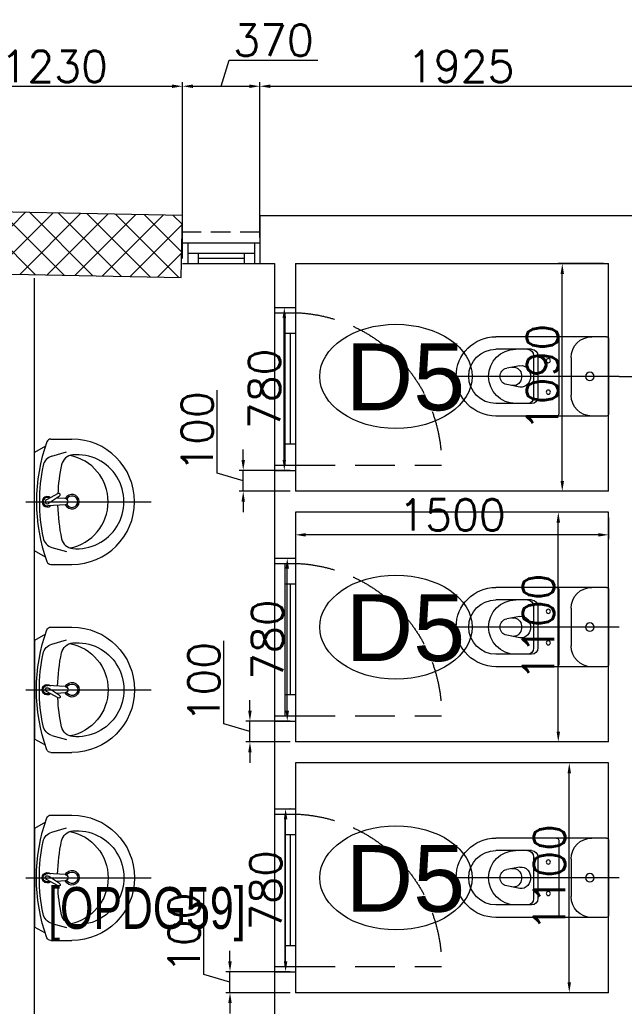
# Model space of a CAD drawing. Header units: millimetres. Extents: x -2143172 to 5255, y -610845 to 279739.
# Drawn here: x -1169064 to -1166169, y -576503 to -571781 of the extents above; entities that cross this region are included whole.
import ezdxf

# ---------------------------------------------------------------- set-up
doc = ezdxf.new("R2010")
doc.units = ezdxf.units.MM
doc.header["$LTSCALE"] = 30
doc.linetypes.add('HIDDEN', pattern=[9.525, 6.35, -3.175])
doc.linetypes.add('HIDDEN2', pattern=[0.1875, 0.125, -0.0625])
doc.layers.get('0').update_dxf_attribs({"lineweight": 5})
doc.layers.get('Defpoints').update_dxf_attribs({"lineweight": 5})
for name, color, linetype, lineweight in [('72_EGR_BASE_TEXT', 7, 'Continuous', 5), ('Al door tag', 4, 'Continuous', 5), ('Aluminum', 7, 'Continuous', 5), ('C-HYDR-CTCH', 6, 'Continuous', 5), ('dims.', 152, 'Continuous', 5), ('Hatch', 252, 'Continuous', 5), ('New Aluminium', 250, 'Continuous', 5), ('Proj', 7, 'HIDDEN2', 5), ('SANIT', 250, 'Continuous', 5), ('Structure', 20, 'Continuous', 5), ('Walls', 32, 'Continuous', 5)]:
    doc.layers.add(name, color=color, linetype=linetype, lineweight=lineweight)
doc.styles.add('SIMPLEX', font='SIMPLEX.shx', dxfattribs={"height": 150})
doc.styles.add('TTLB-A0-JeddahDP$0$swis721', font='swiss.ttf')
doc.styles.add('X3G_ENTITY_2587FB', font='swisscl.ttf', dxfattribs={"height": 200})
doc.dimstyles.new('Buk', dxfattribs={"dimtxt": 150, "dimasz": 50, "dimexe": 20, "dimexo": 25, "dimgap": 20, "dimtad": 1, "dimdec": 0, "dimrnd": 5, "dimdsep": 46, "dimtxsty": 'SIMPLEX', "dimcen": 0, "dimdle": 20, "dimclrd": 256, "dimclre": 256, "dimclrt": 256, "dimadec": 0, "dimazin": 0, "dimtfac": 0.0075, "dimtdec": 0, "dimtmove": 1, "dimatfit": 2, "dimldrblk": 'ARCHTICK', "dimfxl": 1, "dimtolj": 1, "dimtzin": 0, "dimlwd": -1, "dimlwe": -1, "dimarcsym": 0})

# ---------------------------------------------------------------- blocks, each defined once
blk = doc.blocks.new('WC manta')
at = {"layer": 'SANIT'}
for p, q in [((-0.12, 0.19), (0.41, 0.19)), ((-0.13, 0.18), (-0.13, -0.18)), ((0.109, 0.18), (0.109, -0.18)), ((0.209, 0.1), (0.209, -0.1)), ((0.229, 0.1), (0.229, -0.1)), ((0.239, 0.13), (0.41, 0.13)), ((0.05, 0.09), (0.05, -0.09)), ((0.2955, 0.051), (0.3581, 0.0393)), ((-0.18, 0), (0.65, 0)), ((0.2955, -0.051), (0.3581, -0.0393)), ((0.239, -0.13), (0.41, -0.13)), ((-0.12, -0.19), (0.41, -0.19))]:
    blk.add_line(p, q, dxfattribs=at)
for centre, radius in [((0.159, 0.0752), 0.01), ((-0.04, 0), 0.02), ((0.159, -0.0753), 0.01)]:
    blk.add_circle(centre, radius, dxfattribs=at)
for centre, radius, start, end in [((-0.12, 0.18), 0.01, 90, 180), ((-0.05, 0.09), 0.1, 0, 90), ((0.119, 0.18), 0.01, 90, 180), ((0.41, 0), 0.19, 270, 90), ((0.239, 0.1), 0.03, 90, 180), ((0.259, 0.1), 0.03, 90, 180), ((0.3147, 0), 0.13, 270, 90), ((0.41, 0), 0.13, 270, 90), ((0.2882, 0.0117), 0.04, 79.4289, 141.525), ((0.3029, 0), 0.0588, 141.525, 218.475), ((0.3454, 0), 0.0588, 166.4176, 193.5824), ((0.3271, 0.0044), 0.04, 79.4289, 166.4176), ((0.3507, 0), 0.04, 280.5711, 79.4289), ((0.2882, -0.0117), 0.04, 218.475, 280.5711), ((0.3271, -0.0044), 0.04, 193.5824, 280.5711), ((-0.05, -0.09), 0.1, 270, 0), ((0.239, -0.1), 0.03, 180, 270), ((0.259, -0.1), 0.03, 180, 270), ((-0.12, -0.18), 0.01, 180, 270), ((0.119, -0.18), 0.01, 180, 270)]:
    blk.add_arc(centre, radius, start, end, dxfattribs=at)
blk = doc.blocks.new('lav-manta 60')
at = {"layer": 'SANIT'}
for p, q in [((-0.2658, -0.0529), (-0.2358, 0)), ((-0.2358, 0), (0.2358, 0)), ((0, 0.04), (0, -0.56)), ((0.2658, -0.0529), (0.2358, 0)), ((-0.3, -0.0789), (-0.3, -0.18)), ((-0.2185, -0.0841), (-0.2383, -0.1537)), ((-0.015, -0.1473), (-0.0199, -0.064)), ((0.0274, -0.121), (-0.0078, -0.0673)), ((0.0389, -0.1142), (0.0087, -0.0575)), ((0.0191, -0.077), (0.0199, -0.064)), ((0.2185, -0.0841), (0.2383, -0.1537)), ((0.3, -0.0789), (0.3, -0.18)), ((0.015, -0.1473), (0.0174, -0.1057))]:
    blk.add_line(p, q, dxfattribs=at)
for centre, radius, start, end in [((0, -0.8557), 0.8457, 70.1771, 109.8229), ((-0.1608, -0.1006), 0.06, 101.8086, 164.0794), ((0, -0.8696), 0.8457, 78.1914, 101.8086), ((0, -0.0617), 0.025, 320.7474, 220.368), ((0, -0.0617), 0.02, 353.2671, 186.682), ((0.1608, -0.1006), 0.06, 15.9206, 78.1914), ((-0.28, -0.0789), 0.02, 109.8229, 180), ((0, -0.0617), 0.00966, 25.4127, 215.9577), ((0.28, -0.0789), 0.02, 0, 70.1771), ((-0.1645, -0.189), 0.06, 102.0883, 174.8142), ((0, -0.9572), 0.8457, 91.1572, 102.0883), ((0, -0.9572), 0.8457, 88.5486, 88.844), ((0.0332, -0.1176), 0.00666, 210.6852, 30.6852), ((0, -0.9572), 0.8457, 77.9117, 87.4274), ((0.1645, -0.189), 0.06, 5.1858, 77.9117), ((0, -0.18), 0.3, 180, 0), ((0, -0.2039), 0.2252, 174.8142, 5.1858), ((0, -0.1282), 0.2252, 190.6097, 349.3903), ((0, -0.18), 0.035, 115.3106, 64.6894), ((0, -0.18), 0.0275, 117.1496, 62.8504), ((0, -0.1473), 0.015, 180, 0)]:
    blk.add_arc(centre, radius, start, end, dxfattribs=at)
blk = doc.blocks.new('*D561')
at = {"layer": 'Defpoints', "color": 0, "transparency": 16777216}
for p in [(-1168057.1, -576338.1), (-1167744, -576338.1), (-1167744, -576438.1)]:
    blk.add_point(p, dxfattribs=at)
at = {"layer": 'dims.', "transparency": 16777216}
for p, q in [((-1168182.1, -576350.6), (-1168182.1, -575953.5)), ((-1168057.1, -576288.1), (-1168057.1, -576238.1)), ((-1168057.1, -576388.1), (-1168182.1, -576350.6)), ((-1168057.1, -576438.1), (-1168057.1, -576338.1)), ((-1168057.1, -576438.1), (-1168057.1, -576338.1)), ((-1168057.1, -576488.1), (-1168057.1, -576538.1))]:
    blk.add_line(p, q, dxfattribs=at)
at = {"layer": 'dims.', "linetype": 'Continuous', "transparency": 16777216}
for p, q in [((-1167769, -576338.1), (-1168077.1, -576338.1)), ((-1167769, -576438.1), (-1168077.1, -576438.1))]:
    blk.add_line(p, q, dxfattribs=at)
at = {"layer": 'dims.', "transparency": 16777216}
for points in [[(-1168065.5, -576288.1), (-1168048.8, -576288.1), (-1168057.1, -576338.1)], [(-1168065.5, -576488.1), (-1168048.8, -576488.1), (-1168057.1, -576438.1)]]:
    blk.add_solid(points, dxfattribs=at)
at = {"layer": 'dims.', "transparency": 16777216, "insert": (-1168277.1, -576152.1), "char_height": 150, "attachment_point": 5, "rotation": 90, "style": 'SIMPLEX'}
blk.add_mtext('\\A1;100', dxfattribs=at)
blk = doc.blocks.new('_ArchTick')
at = {"color": 0, "linetype": 'ByBlock', "const_width": 0.15}
blk.add_lwpolyline([(-0.5, -0.5), (0.5, 0.5)], dxfattribs=at)
blk = doc.blocks.new('*D562')
at = {"layer": 'Defpoints', "color": 0, "transparency": 16777216}
for p in [(-1167794, -575558.1), (-1167790.9, -575558.1), (-1167794, -576338.1)]:
    blk.add_point(p, dxfattribs=at)
at = {"layer": 'dims.', "linetype": 'Continuous', "transparency": 16777216}
for p, q in [((-1167769, -575558.1), (-1167770.9, -575558.1)), ((-1167769, -576338.1), (-1167770.9, -576338.1))]:
    blk.add_line(p, q, dxfattribs=at)
at = {"layer": 'dims.', "transparency": 16777216}
blk.add_line((-1167790.9, -576288.1), (-1167790.9, -575608.1), dxfattribs=at)
for points in [[(-1167799.3, -575608.1), (-1167782.6, -575608.1), (-1167790.9, -575558.1)], [(-1167799.3, -576288.1), (-1167782.6, -576288.1), (-1167790.9, -576338.1)]]:
    blk.add_solid(points, dxfattribs=at)
at = {"layer": 'dims.', "transparency": 16777216, "insert": (-1167885.9, -575948.1), "char_height": 150, "attachment_point": 5, "rotation": 90, "style": 'SIMPLEX'}
blk.add_mtext('\\A1;780', dxfattribs=at)
blk = doc.blocks.new('*D563')
at = {"layer": 'Defpoints', "color": 0, "transparency": 16777216}
for p in [(-1167961.7, -575138.1), (-1167744, -575138.1), (-1167744, -575238.1)]:
    blk.add_point(p, dxfattribs=at)
at = {"layer": 'dims.', "transparency": 16777216}
for p, q in [((-1168086.7, -575150.6), (-1168086.7, -574753.5)), ((-1167961.7, -575088.1), (-1167961.7, -575038.1)), ((-1167961.7, -575188.1), (-1168086.7, -575150.6)), ((-1167961.7, -575238.1), (-1167961.7, -575138.1)), ((-1167961.7, -575238.1), (-1167961.7, -575138.1)), ((-1167961.7, -575288.1), (-1167961.7, -575338.1))]:
    blk.add_line(p, q, dxfattribs=at)
at = {"layer": 'dims.', "linetype": 'Continuous', "transparency": 16777216}
for p, q in [((-1167769, -575138.1), (-1167981.7, -575138.1)), ((-1167769, -575238.1), (-1167981.7, -575238.1))]:
    blk.add_line(p, q, dxfattribs=at)
at = {"layer": 'dims.', "transparency": 16777216}
for points in [[(-1167970, -575088.1), (-1167953.4, -575088.1), (-1167961.7, -575138.1)], [(-1167970, -575288.1), (-1167953.4, -575288.1), (-1167961.7, -575238.1)]]:
    blk.add_solid(points, dxfattribs=at)
at = {"layer": 'dims.', "transparency": 16777216, "insert": (-1168181.7, -574952.1), "char_height": 150, "attachment_point": 5, "rotation": 90, "style": 'SIMPLEX'}
blk.add_mtext('\\A1;100', dxfattribs=at)
blk = doc.blocks.new('*D564')
at = {"layer": 'Defpoints', "color": 0, "transparency": 16777216}
for p in [(-1167844, -574358.1), (-1167782.9, -574358.1), (-1167844, -575138.1)]:
    blk.add_point(p, dxfattribs=at)
at = {"layer": 'dims.', "linetype": 'Continuous', "transparency": 16777216}
for p, q in [((-1167819, -574358.1), (-1167762.9, -574358.1)), ((-1167819, -575138.1), (-1167762.9, -575138.1))]:
    blk.add_line(p, q, dxfattribs=at)
at = {"layer": 'dims.', "transparency": 16777216}
blk.add_line((-1167782.9, -575088.1), (-1167782.9, -574408.1), dxfattribs=at)
for points in [[(-1167791.2, -574408.1), (-1167774.5, -574408.1), (-1167782.9, -574358.1)], [(-1167791.2, -575088.1), (-1167774.5, -575088.1), (-1167782.9, -575138.1)]]:
    blk.add_solid(points, dxfattribs=at)
at = {"layer": 'dims.', "transparency": 16777216, "insert": (-1167877.9, -574748.1), "char_height": 150, "attachment_point": 5, "rotation": 90, "style": 'SIMPLEX'}
blk.add_mtext('\\A1;780', dxfattribs=at)
blk = doc.blocks.new('*D565')
at = {"layer": 'Defpoints', "color": 0, "transparency": 16777216}
for p in [(-1167993.8, -573938.1), (-1167744, -573938.1), (-1167744, -574038.1)]:
    blk.add_point(p, dxfattribs=at)
at = {"layer": 'dims.', "transparency": 16777216}
for p, q in [((-1168118.8, -573950.6), (-1168118.8, -573553.5)), ((-1167993.8, -573888.1), (-1167993.8, -573838.1)), ((-1167993.8, -574038.1), (-1167993.8, -573938.1)), ((-1167993.8, -574038.1), (-1167993.8, -573938.1)), ((-1167993.8, -573988.1), (-1168118.8, -573950.6)), ((-1167993.8, -574088.1), (-1167993.8, -574138.1))]:
    blk.add_line(p, q, dxfattribs=at)
at = {"layer": 'dims.', "linetype": 'Continuous', "transparency": 16777216}
for p, q in [((-1167769, -573938.1), (-1168013.8, -573938.1)), ((-1167769, -574038.1), (-1168013.8, -574038.1))]:
    blk.add_line(p, q, dxfattribs=at)
at = {"layer": 'dims.', "transparency": 16777216}
for points in [[(-1168002.1, -573888.1), (-1167985.5, -573888.1), (-1167993.8, -573938.1)], [(-1168002.1, -574088.1), (-1167985.5, -574088.1), (-1167993.8, -574038.1)]]:
    blk.add_solid(points, dxfattribs=at)
at = {"layer": 'dims.', "transparency": 16777216, "insert": (-1168213.8, -573752.1), "char_height": 150, "attachment_point": 5, "rotation": 90, "style": 'SIMPLEX'}
blk.add_mtext('\\A1;100', dxfattribs=at)
blk = doc.blocks.new('*D566')
at = {"layer": 'Defpoints', "color": 0, "transparency": 16777216}
for p in [(-1167797, -573158.1), (-1167794, -573158.1), (-1167794, -573938.1)]:
    blk.add_point(p, dxfattribs=at)
at = {"layer": 'dims.', "linetype": 'Continuous', "transparency": 16777216}
for p, q in [((-1167819, -573158.1), (-1167817, -573158.1)), ((-1167819, -573938.1), (-1167817, -573938.1))]:
    blk.add_line(p, q, dxfattribs=at)
at = {"layer": 'dims.', "transparency": 16777216}
blk.add_line((-1167797, -573888.1), (-1167797, -573208.1), dxfattribs=at)
for points in [[(-1167805.3, -573208.1), (-1167788.6, -573208.1), (-1167797, -573158.1)], [(-1167805.3, -573888.1), (-1167788.6, -573888.1), (-1167797, -573938.1)]]:
    blk.add_solid(points, dxfattribs=at)
at = {"layer": 'dims.', "transparency": 16777216, "insert": (-1167892, -573548.1), "char_height": 150, "attachment_point": 5, "rotation": 90, "style": 'SIMPLEX'}
blk.add_mtext('\\A1;780', dxfattribs=at)
blk = doc.blocks.new('*D567')
at = {"layer": 'Defpoints', "color": 0, "transparency": 16777216}
for p in [(-1166432.4, -575338.1), (-1166244, -575338.1), (-1166244, -576438.1)]:
    blk.add_point(p, dxfattribs=at)
at = {"layer": 'dims.', "linetype": 'Continuous', "transparency": 16777216}
for p, q in [((-1166269, -575338.1), (-1166452.4, -575338.1)), ((-1166269, -576438.1), (-1166452.4, -576438.1))]:
    blk.add_line(p, q, dxfattribs=at)
at = {"layer": 'dims.', "transparency": 16777216}
blk.add_line((-1166432.4, -576388.1), (-1166432.4, -575388.1), dxfattribs=at)
for points in [[(-1166440.7, -575388.1), (-1166424.1, -575388.1), (-1166432.4, -575338.1)], [(-1166440.7, -576388.1), (-1166424.1, -576388.1), (-1166432.4, -576438.1)]]:
    blk.add_solid(points, dxfattribs=at)
at = {"layer": 'dims.', "transparency": 16777216, "insert": (-1166527.4, -575888.1), "char_height": 150, "attachment_point": 5, "rotation": 90, "style": 'SIMPLEX'}
blk.add_mtext('\\A1;1100', dxfattribs=at)
blk = doc.blocks.new('*D568')
at = {"layer": 'Defpoints', "color": 0, "transparency": 16777216}
for p in [(-1166485, -574138.1), (-1166244, -574138.1), (-1166244, -575238.1)]:
    blk.add_point(p, dxfattribs=at)
at = {"layer": 'dims.', "linetype": 'Continuous', "transparency": 16777216}
for p, q in [((-1166269, -574138.1), (-1166505, -574138.1)), ((-1166269, -575238.1), (-1166505, -575238.1))]:
    blk.add_line(p, q, dxfattribs=at)
at = {"layer": 'dims.', "transparency": 16777216}
blk.add_line((-1166485, -575188.1), (-1166485, -574188.1), dxfattribs=at)
for points in [[(-1166493.3, -574188.1), (-1166476.7, -574188.1), (-1166485, -574138.1)], [(-1166493.3, -575188.1), (-1166476.7, -575188.1), (-1166485, -575238.1)]]:
    blk.add_solid(points, dxfattribs=at)
at = {"layer": 'dims.', "transparency": 16777216, "insert": (-1166580, -574688.1), "char_height": 150, "attachment_point": 5, "rotation": 90, "style": 'SIMPLEX'}
blk.add_mtext('\\A1;1100', dxfattribs=at)
blk = doc.blocks.new('*D569')
at = {"layer": 'Defpoints', "color": 0, "transparency": 16777216}
for p in [(-1166466, -572948.1), (-1166244, -572948.1), (-1166244, -574038.1)]:
    blk.add_point(p, dxfattribs=at)
at = {"layer": 'dims.', "linetype": 'Continuous', "transparency": 16777216}
for p, q in [((-1166269, -572948.1), (-1166486, -572948.1)), ((-1166269, -574038.1), (-1166486, -574038.1))]:
    blk.add_line(p, q, dxfattribs=at)
at = {"layer": 'dims.', "transparency": 16777216}
blk.add_line((-1166466, -573988.1), (-1166466, -572998.1), dxfattribs=at)
for points in [[(-1166474.3, -572998.1), (-1166457.6, -572998.1), (-1166466, -572948.1)], [(-1166474.3, -573988.1), (-1166457.6, -573988.1), (-1166466, -574038.1)]]:
    blk.add_solid(points, dxfattribs=at)
at = {"layer": 'dims.', "transparency": 16777216, "insert": (-1166561, -573493.1), "char_height": 150, "attachment_point": 5, "rotation": 90, "style": 'SIMPLEX'}
blk.add_mtext('\\A1;1090', dxfattribs=at)
blk = doc.blocks.new('*D570')
at = {"layer": 'Defpoints', "color": 0, "transparency": 16777216}
for p in [(-1167744, -574138.1), (-1166244, -574138.1), (-1167744, -574246.5)]:
    blk.add_point(p, dxfattribs=at)
at = {"layer": 'dims.', "linetype": 'Continuous', "transparency": 16777216}
for p, q in [((-1167744, -574163.1), (-1167744, -574266.5)), ((-1166244, -574163.1), (-1166244, -574266.5))]:
    blk.add_line(p, q, dxfattribs=at)
at = {"layer": 'dims.', "transparency": 16777216}
blk.add_line((-1166294, -574246.5), (-1167694, -574246.5), dxfattribs=at)
for points in [[(-1167694, -574238.2), (-1167694, -574254.8), (-1167744, -574246.5)], [(-1166294, -574238.2), (-1166294, -574254.8), (-1166244, -574246.5)]]:
    blk.add_solid(points, dxfattribs=at)
at = {"layer": 'dims.', "transparency": 16777216, "insert": (-1166994, -574151.5), "char_height": 150, "attachment_point": 5, "style": 'SIMPLEX'}
blk.add_mtext('\\A1;1500', dxfattribs=at)
blk = doc.blocks.new('*D224')
at = {"layer": 'Defpoints', "color": 0, "transparency": 16777216}
for p in [(-1168284.3, -572099.3), (-1169512.6, -572848.1), (-1168284.3, -572948.1)]:
    blk.add_point(p, dxfattribs=at)
at = {"layer": 'dims.', "linetype": 'Continuous', "transparency": 16777216}
for p, q in [((-1169512.6, -572823.1), (-1169512.6, -572079.3)), ((-1168284.3, -572923.1), (-1168284.3, -572079.3))]:
    blk.add_line(p, q, dxfattribs=at)
at = {"layer": 'dims.', "transparency": 16777216}
blk.add_line((-1169462.6, -572099.3), (-1168334.3, -572099.3), dxfattribs=at)
for points in [[(-1169462.6, -572091), (-1169462.6, -572107.6), (-1169512.6, -572099.3)], [(-1168334.3, -572091), (-1168334.3, -572107.6), (-1168284.3, -572099.3)]]:
    blk.add_solid(points, dxfattribs=at)
at = {"layer": 'dims.', "transparency": 16777216, "insert": (-1168898.5, -572004.3), "char_height": 150, "attachment_point": 5, "style": 'SIMPLEX'}
blk.add_mtext('\\A1;1230', dxfattribs=at)
blk = doc.blocks.new('*D225')
at = {"layer": 'Defpoints', "color": 0, "transparency": 16777216}
for p in [(-1167914, -572099.3), (-1167914, -572848.1), (-1168284.3, -572948.1)]:
    blk.add_point(p, dxfattribs=at)
at = {"layer": 'dims.', "transparency": 16777216}
for p, q in [((-1168099.2, -572099.3), (-1168061.7, -571974.3)), ((-1168061.7, -571974.3), (-1167635.9, -571974.3)), ((-1168234.3, -572099.3), (-1167964, -572099.3))]:
    blk.add_line(p, q, dxfattribs=at)
at = {"layer": 'dims.', "linetype": 'Continuous', "transparency": 16777216}
for p, q in [((-1168284.3, -572923.1), (-1168284.3, -572079.3)), ((-1167914, -572823.1), (-1167914, -572079.3))]:
    blk.add_line(p, q, dxfattribs=at)
at = {"layer": 'dims.', "transparency": 16777216}
for points in [[(-1168234.3, -572091), (-1168234.3, -572107.6), (-1168284.3, -572099.3)], [(-1167964, -572091), (-1167964, -572107.6), (-1167914, -572099.3)]]:
    blk.add_solid(points, dxfattribs=at)
at = {"layer": 'dims.', "transparency": 16777216, "insert": (-1167848.8, -571879.3), "char_height": 150, "attachment_point": 5, "style": 'SIMPLEX'}
blk.add_mtext('\\A1;370', dxfattribs=at)
blk = doc.blocks.new('*D226')
at = {"layer": 'Defpoints', "color": 0, "transparency": 16777216}
for p in [(-1165990.5, -572099.3), (-1165990.5, -572718.1), (-1167914, -572848.1)]:
    blk.add_point(p, dxfattribs=at)
at = {"layer": 'dims.', "linetype": 'Continuous', "transparency": 16777216}
for p, q in [((-1167914, -572823.1), (-1167914, -572079.3)), ((-1165990.5, -572693.1), (-1165990.5, -572079.3))]:
    blk.add_line(p, q, dxfattribs=at)
at = {"layer": 'dims.', "transparency": 16777216}
blk.add_line((-1167864, -572099.3), (-1166040.5, -572099.3), dxfattribs=at)
for points in [[(-1167864, -572091), (-1167864, -572107.6), (-1167914, -572099.3)], [(-1166040.5, -572091), (-1166040.5, -572107.6), (-1165990.5, -572099.3)]]:
    blk.add_solid(points, dxfattribs=at)
at = {"layer": 'dims.', "transparency": 16777216, "insert": (-1166952.3, -572004.3), "char_height": 150, "attachment_point": 5, "style": 'SIMPLEX'}
blk.add_mtext('\\A1;1925', dxfattribs=at)
blk = doc.blocks.new('A$C47696aed')
at = {"layer": 'Hatch'}
h = blk.add_hatch(dxfattribs=at)
h.set_pattern_fill('ANSI37', color=256, scale=30)
h.paths.add_polyline_path([(50952.7, 21917.9), (50348.7, 21909.7), (50352.6, 21621.3), (50956.6, 21629.5)])
h.paths.add_polyline_path([(43791.9, 21910.1), (43208.4, 21904.7), (43188.5, 21613.3), (43772, 21618.7)])
h.paths.add_polyline_path([(29414.9, 21902.8), (28815.8, 21898.7), (28810.1, 21605.6), (29409.2, 21609.7)])
h.paths.add_polyline_path([(36600.2, 21904.9), (35999, 21897.4), (35990.7, 21611.8), (36591.9, 21619.3)])
h.paths.add_polyline_path([(22195.7, 21912), (21589.3, 21890.2), (21603.8, 21597.6), (22210.2, 21619.5)])
h.paths.add_polyline_path([(15459.1, 21901.7), (14237.2, 21925.6), (14230.7, 21629.5), (15452.7, 21605.5)])
h.paths.add_polyline_path([(15473.2, 14701.6), (14258.2, 14685.8), (14244.7, 14393.4), (15459.7, 14409.1)])
h.paths.add_polyline_path([(15447.1, 7508.4), (14244, 7492.4), (14238.3, 7199.4), (15441.4, 7215.3)])
h.paths.add_polyline_path([(15465.6, 309.7), (14269, 298.3), (14271.8, 3.8), (15468.5, 15.2)])
h.paths.add_polyline_path([(7830.6, 311.8), (7227.1, 308.1), (7237.7, 22.6), (7841.3, 26.3)])
h.paths.add_polyline_path([(7815.2, 7509.8), (7218.4, 7511.4), (7218.2, 7210.2), (7815.1, 7208.6)])
h.paths.add_polyline_path([(7825.1, 14699.4), (7205.8, 14700.6), (7195.2, 14397.6), (7814.5, 14396.4)])
h.paths.add_polyline_path([(7801.7, 21878.7), (7201.1, 21893.2), (7197.5, 21603.6), (7798.1, 21589.1)])
h.paths.add_polyline_path([(602.6, 21876.9), (0, 21899.6), (1.9, 21611.2), (604.5, 21588.5)])
h.paths.add_polyline_path([(610.4, 7498.6), (8.3, 7491.6), (11.7, 7200), (613.7, 7206.9)])
h.paths.add_polyline_path([(627.9, 303.9), (29.5, 302.9), (34.3, 2.3), (632.7, 3.3)])
h.paths.add_polyline_path([(22214.6, 317.2), (21608.9, 304.3), (21614.6, 3.1), (22220.3, 16)])
h.paths.add_polyline_path([(22208.1, 7509.7), (21613.7, 7492.1), (21615.8, 7195.5), (22210.2, 7213.1)])
h.paths.add_polyline_path([(22199.3, 14717.7), (21600.4, 14710), (21604.4, 14409.9), (22203.4, 14417.6)])
h.paths.add_polyline_path([(29399.7, 14702.4), (28797.7, 14707.1), (28802, 14415), (29403.9, 14410.3)])
h.paths.add_polyline_path([(29403.4, 7519.8), (28799.6, 7502.2), (28813, 7202.1), (29413.1, 7223.2)])
h.paths.add_polyline_path([(29419.5, 303.8), (28815.7, 310.4), (28813.3, 24.7), (29417.2, 18.1)])
h.paths.add_polyline_path([(36618, 314.2), (36020.7, 299.7), (36029.7, 0), (36627, 14.6)])
h.paths.add_polyline_path([(36610.7, 7502.6), (36009.5, 7504.5), (36010.6, 7207.3), (36611.9, 7205.4)])
h.paths.add_polyline_path([(36574.3, 14706.4), (35993.4, 14711.1), (36013.1, 14421.3), (36594, 14416.6)])
h.paths.add_polyline_path([(43777.6, 14705.7), (43180, 14719.4), (43182, 14427.5), (43779.6, 14413.8)])
h.paths.add_polyline_path([(43778.6, 7507.1), (43210.2, 7499.5), (43212, 7205.4), (43780.5, 7213)])
h.paths.add_polyline_path([(43815.7, 310), (43210.4, 307.3), (43211.8, 2.8), (43817, 5.4)])
h.paths.add_polyline_path([(50989.9, 309.5), (50401.9, 325.5), (50388.7, 18.3), (50976.7, 2.3)])
h.paths.add_polyline_path([(50974.1, 7508.9), (50370.9, 7510), (50368.9, 7213.4), (50972.2, 7212.3)])
at = {"layer": 'C-HYDR-CTCH', "color": 4, "flags": 128}
blk.add_lwpolyline([(15452.7, 21605.5), (15459.1, 21901.7), (14237.2, 21925.6), (14230.7, 21629.5), (15452.7, 21605.5)], dxfattribs=at)
blk = doc.blocks.new('A$C39C6726A')
at = {"layer": 'New Aluminium', "linetype": 'HIDDEN'}
blk.add_line((25, 100), (25, 800), dxfattribs=at)
at = {"layer": 'New Aluminium'}
for p, q in [((780, 100), (0, 100)), ((25, 0), (25, 100)), ((125, 100), (125, 50)), ((655, 100), (655, 50)), ((755, 0), (755, 100)), ((755, 50), (25, 50)), ((655, 75), (125, 75)), ((780, 0), (0, 0))]:
    blk.add_line(p, q, dxfattribs=at)
at = {"layer": 'New Aluminium', "linetype": 'HIDDEN'}
blk.add_arc((29.3, 73.9), 726.2, 2.0631, 90.3405, dxfattribs=at)
blk = doc.blocks.new('A$C23F03E74')
at = {"layer": 'Al door tag'}
blk.add_ellipse((-365, 0), major_axis=(365, 0), ratio=0.682917, dxfattribs=at)
at = {"layer": 'Al door tag', "insert": (-605.2, 157.7), "char_height": 320, "attachment_point": 1, "style": 'TTLB-A0-JeddahDP$0$swis721'}
blk.add_mtext_dynamic_manual_height_columns('D5', width=1569.457, gutter_width=9406.5, heights=[480.3], dxfattribs=at)

msp = doc.modelspace()

# ---------------------------------------------------------------- linework, layer by layer
at = {"layer": 'Aluminum'}
for p, q in [((-1168284.3, -572848.1, 0.1), (-1167914, -572848.1, 0.1)), ((-1168259.3, -572848.1, 0.1), (-1168259.3, -572948.1, 0.1)), ((-1167939, -572848.1, 0.1), (-1167939, -572948.1, 0.1)), ((-1168259.3, -572898.1, 0.1), (-1167939, -572898.1, 0.1)), ((-1168209.3, -572898.1, 0.1), (-1168209.3, -572948.1, 0.1)), ((-1167989, -572898.1, 0.1), (-1167989, -572948.1, 0.1)), ((-1168284.3, -572948.1, 0.1), (-1167914, -572948.1, 0.1)), ((-1167989, -572923.1, 0.1), (-1168209.3, -572923.1, 0.1))]:
    msp.add_line(p, q, dxfattribs=at)
at = {"layer": 'Proj', "linetype": 'HIDDEN2', "ltscale": 25}
msp.add_line((-1167914, -572798.1, 0.1), (-1168284.3, -572798.1, 0.1), dxfattribs=at)
at = {"layer": 'SANIT'}
msp.add_line((-1166194, -573488.1, 0.1), (-1165364, -573488.1, 0.1), dxfattribs=at)
at = {"layer": 'Walls'}
for p, q in [((-1167914, -572718.1, 0.1), (-1165990.5, -572718.1, 0.1)), ((-1167914, -572718.1, 0.1), (-1167914, -572948.1, 0.1)), ((-1167914, -572948.1, 0.1), (-1167844, -572948.1, 0.1)), ((-1167844, -572948.1, 0.1), (-1167844, -573158.1, 0.1)), ((-1167744, -572948.1, 0.1), (-1166244, -572948.1, 0.1)), ((-1167744, -572948.1, 0.1), (-1167744, -573158.1, 0.1)), ((-1166244, -574038.1, 0.1), (-1166244, -572948.1, 0.1)), ((-1168994, -576558.1, 0.1), (-1168994, -573018.1, 0.1)), ((-1167844, -573158.1, 0.1), (-1167744, -573158.1, 0.1)), ((-1167844, -573938.1, 0.1), (-1167744, -573938.1, 0.1)), ((-1167844, -573938.1, 0.1), (-1167844, -574358.1, 0.1)), ((-1167744, -573938.1, 0.1), (-1167744, -574038.1, 0.1)), ((-1166244, -574038.1, 0.1), (-1167744, -574038.1, 0.1)), ((-1166244, -574138.1, 0.1), (-1167744, -574138.1, 0.1)), ((-1167744, -574138.1, 0.1), (-1167744, -574358.1, 0.1)), ((-1166244, -575238.1, 0.1), (-1166244, -574138.1, 0.1)), ((-1167844, -574358.1, 0.1), (-1167744, -574358.1, 0.1)), ((-1167844, -575138.1, 0.1), (-1167844, -575558.1, 0.1)), ((-1167844, -575138.1, 0.1), (-1167744, -575138.1, 0.1)), ((-1167744, -575138.1, 0.1), (-1167744, -575238.1, 0.1)), ((-1166244, -575238.1, 0.1), (-1167744, -575238.1, 0.1)), ((-1166244, -575338.1, 0.1), (-1167744, -575338.1, 0.1)), ((-1167744, -575338.1, 0.1), (-1167744, -575558.1, 0.1)), ((-1166244, -576438.1, 0.1), (-1166244, -575338.1, 0.1)), ((-1167844, -575558.1, 0.1), (-1167744, -575558.1, 0.1)), ((-1167844, -576338.1, 0.1), (-1167844, -576758.1, 0.1)), ((-1167844, -576338.1, 0.1), (-1167744, -576338.1, 0.1)), ((-1167744, -576338.1, 0.1), (-1167744, -576438.1, 0.1)), ((-1166244, -576438.1, 0.1), (-1167744, -576438.1, 0.1))]:
    msp.add_line(p, q, dxfattribs=at)

# ---------------------------------------------------------------- block references
at = {"layer": 'Al door tag'}
for p in [(-1166897.5, -573488.1, 0.1), (-1166897.5, -574688.4, 0.1), (-1166897.5, -575888.4, 0.1)]:
    msp.add_blockref('A$C23F03E74', p, dxfattribs=at)
at = {"layer": 'New Aluminium', "linetype": 'HIDDEN', "xscale": -1, "rotation": 270.0018871684556}
for p in [(-1167844, -573938.1, 0.1), (-1167844, -575138.1, 0.1), (-1167844, -576338.1, 0.1)]:
    msp.add_blockref('A$C39C6726A', p, dxfattribs=at)
at = {"layer": 'SANIT', "xscale": -999.9999999999995, "yscale": 999.9999999999995, "zscale": 999.9999999999995}
for p in [(-1166374, -573488.1, 0.1), (-1166374, -574688.1, 0.1), (-1166374, -575888.1, 0.1)]:
    msp.add_blockref('WC manta', p, dxfattribs=at)
at = {"layer": 'SANIT', "yscale": 1000.000000000223, "zscale": 1000.000000000223}
for p, xscale, rotation in [((-1168994, -574088.1, 0.1), 1000.000000000223, 90.00000000000001), ((-1168994, -574988.1, 0.1), -1000.000000000223, 90), ((-1168994, -575888.1, 0.1), -1000.000000000223, 90)]:
    msp.add_blockref('lav-manta 60', p, dxfattribs=dict(at, xscale=xscale, rotation=rotation))
at = {"layer": 'Structure', "color": 3}
msp.add_blockref('A$C47696aed', (-1183743.4, -594620.4, 0.1), dxfattribs=at)

# ---------------------------------------------------------------- texts
at = {"layer": '72_EGR_BASE_TEXT', "insert": (-1168455.1, -575932.7, 0.1), "char_height": 200, "attachment_point": 2, "style": 'X3G_ENTITY_2587FB'}
msp.add_mtext('[OPDG59]', dxfattribs=at)

# ---------------------------------------------------------------- dimensions: what is measured, and where the dimension line sits
at = {"layer": 'dims.'}
for base, p1, p2, picture, middle in [((-1167914, -572099.3, 0.1), (-1168284.3, -572948.1, 0.1), (-1167914, -572848.1, 0.1), '*D225', (-1168041.7, -571879.3, 0.1)), ((-1168284.3, -572099.3, 0.1), (-1169512.6, -572848.1, 0.1), (-1168284.3, -572948.1, 0.1), '*D224', (-1168898.5, -572004.3, 0.1)), ((-1165990.5022, -572099.2952, 0.1045), (-1167914.0306, -572848.1243, 0.1045), (-1165990.5022, -572718.1243, 0.1045), '*D226', (-1166952.2664, -572004.2952, 0.1045)), ((-1167744, -574246.5, 0.1), (-1166244, -574138.1, 0.1), (-1167744, -574138.1, 0.1), '*D570', (-1166994, -574151.5, 0.1))]:
    dim = msp.add_linear_dim(base=base, p1=p1, p2=p2, dimstyle='Buk', dxfattribs=at)
    dim.commit()
    dim.dimension.update_dxf_attribs({"geometry": picture, "text_midpoint": middle})
for base, p1, p2, picture, middle in [((-1166466, -572948.1, 0.1), (-1166244, -574038.1, 0.1), (-1166244, -572948.1, 0.1), '*D569', (-1166561, -573493.1, 0.1)), ((-1167797, -573158.1, 0.1), (-1167794, -573938.1, 0.1), (-1167794, -573158.1, 0.1), '*D566', (-1167892, -573548.1, 0.1)), ((-1167993.8, -573938.1, 0.1), (-1167744, -574038.1, 0.1), (-1167744, -573938.1, 0.1), '*D565', (-1168213.8, -573930.6, 0.1)), ((-1166485, -574138.1, 0.1), (-1166244, -575238.1, 0.1), (-1166244, -574138.1, 0.1), '*D568', (-1166580, -574688.1, 0.1)), ((-1167782.9, -574358.1, 0.1), (-1167844, -575138.1, 0.1), (-1167844, -574358.1, 0.1), '*D564', (-1167877.9, -574748.1, 0.1)), ((-1167961.7, -575138.1, 0.1), (-1167744, -575238.1, 0.1), (-1167744, -575138.1, 0.1), '*D563', (-1168181.7, -575130.6, 0.1)), ((-1166432.4, -575338.1, 0.1), (-1166244, -576438.1, 0.1), (-1166244, -575338.1, 0.1), '*D567', (-1166527.4, -575888.1, 0.1)), ((-1167790.9, -575558.1, 0.1), (-1167794, -576338.1, 0.1), (-1167794, -575558.1, 0.1), '*D562', (-1167885.9, -575948.1, 0.1)), ((-1168057.1, -576338.1, 0.1), (-1167744, -576438.1, 0.1), (-1167744, -576338.1, 0.1), '*D561', (-1168277.1, -576330.6, 0.1))]:
    dim = msp.add_linear_dim(base=base, p1=p1, p2=p2, angle=90, dimstyle='Buk', dxfattribs=at)
    dim.commit()
    dim.dimension.update_dxf_attribs({"geometry": picture, "text_midpoint": middle})

doc.saveas('drawing.dxf')
